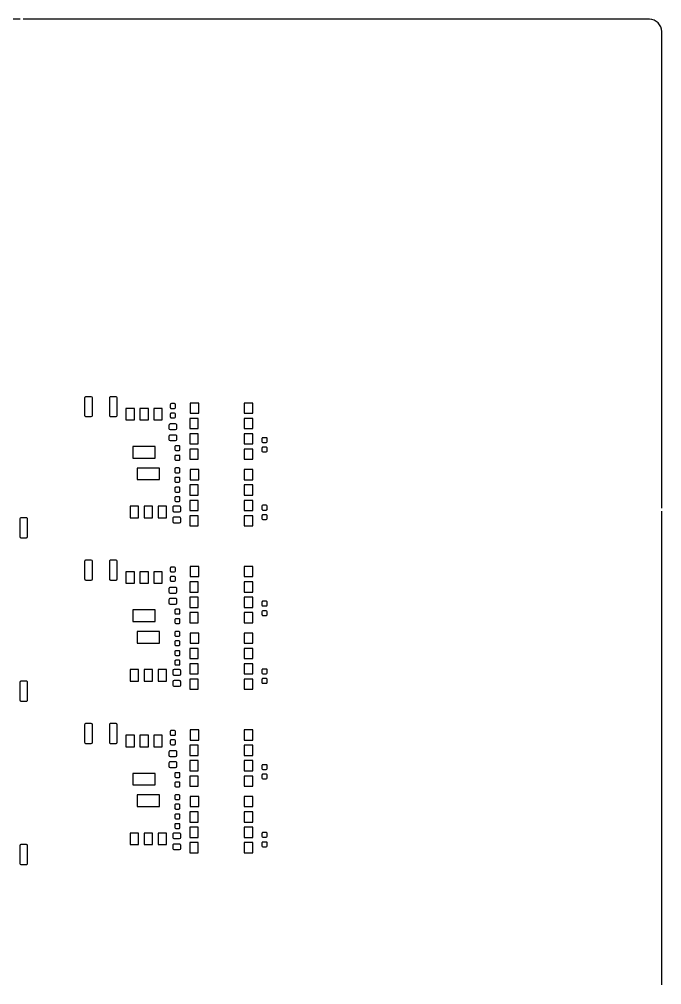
# Model space of a CAD drawing. Extents: x -210 to 210, y -160 to 160.
# Drawn here: x 103.9 to 210, y 0.5 to 160 of the extents above; entities that cross this region are included whole.
import ezdxf

# ---------------------------------------------------------------- set-up
doc = ezdxf.new("R2010")
doc.units = 0
doc.header["$MEASUREMENT"] = 0
doc.layers.get('0').update_dxf_attribs({"linetype": 'CONTINUOUS'})

msp = doc.modelspace()

# ---------------------------------------------------------------- linework, layer by layer
for points in [[(104.000498, 160.000996), (0.4999, 160.000996)], [(122.9, 95.712002), (121.5, 95.712002), (121.5, 95.712002), (121.5, 93.811992), (121.5, 93.811992), (122.9, 93.811992), (122.9, 93.811992), (122.9, 95.712002)], [(125.2, 95.712002), (123.8, 95.712002), (123.8, 95.712002), (123.8, 93.811992), (123.8, 93.811992), (125.2, 93.811992), (125.2, 93.811992), (125.2, 95.712002)], [(127.5, 95.712002), (126.1, 95.712002), (126.1, 95.712002), (126.1, 93.811992), (126.1, 93.811992), (127.5, 93.811992), (127.5, 93.811992), (127.5, 95.712002)], [(133.515, 96.6), (132.09499, 96.6), (132.09499, 96.6), (132.09499, 94.92), (132.09499, 94.92), (133.515, 94.92), (133.515, 94.92), (133.515, 96.6)], [(142.465, 96.6), (141.045, 96.6), (141.045, 96.6), (141.045, 94.92), (141.045, 94.92), (142.465, 94.92), (142.465, 94.92), (142.465, 96.6)], [(133.45499, 94.06), (132.035, 94.06), (132.035, 94.06), (132.035, 92.38), (132.035, 92.38), (133.45499, 92.38), (133.45499, 92.38), (133.45499, 94.06)], [(142.465, 94.06), (141.045, 94.06), (141.045, 94.06), (141.045, 92.38), (141.045, 92.38), (142.465, 92.38), (142.465, 92.38), (142.465, 94.06)], [(133.45499, 91.52), (132.035, 91.52), (132.035, 91.52), (132.035, 89.84), (132.035, 89.84), (133.45499, 89.84), (133.45499, 89.84), (133.45499, 91.52)], [(142.465, 91.52), (141.045, 91.52), (141.045, 91.52), (141.045, 89.84), (141.045, 89.84), (142.465, 89.84), (142.465, 89.84), (142.465, 91.52)], [(126.35, 89.411992), (122.65, 89.411992), (122.65, 89.411992), (122.65, 87.512002), (122.65, 87.512002), (126.35, 87.512002), (126.35, 87.512002), (126.35, 89.411992)], [(133.45499, 88.98), (132.035, 88.98), (132.035, 88.98), (132.035, 87.3), (132.035, 87.3), (133.45499, 87.3), (133.45499, 87.3), (133.45499, 88.98)], [(142.465, 88.98), (141.045, 88.98), (141.045, 88.98), (141.045, 87.3), (141.045, 87.3), (142.465, 87.3), (142.465, 87.3), (142.465, 88.98)], [(127.05, 85.85), (123.35, 85.85), (123.35, 85.85), (123.35, 83.95), (123.35, 83.95), (127.05, 83.95), (127.05, 83.95), (127.05, 85.85)], [(133.515, 85.6), (132.09499, 85.6), (132.09499, 85.6), (132.09499, 83.92), (132.09499, 83.92), (133.515, 83.92), (133.515, 83.92), (133.515, 85.6)], [(142.465, 85.6), (141.045, 85.6), (141.045, 85.6), (141.045, 83.92), (141.045, 83.92), (142.465, 83.92), (142.465, 83.92), (142.465, 85.6)], [(133.45499, 83.06), (132.035, 83.06), (132.035, 83.06), (132.035, 81.38), (132.035, 81.38), (133.45499, 81.38), (133.45499, 81.38), (133.45499, 83.06)], [(142.465, 83.06), (141.045, 83.06), (141.045, 83.06), (141.045, 81.38), (141.045, 81.38), (142.465, 81.38), (142.465, 81.38), (142.465, 83.06)], [(133.45499, 80.519995), (132.035, 80.519995), (132.035, 80.519995), (132.035, 78.84), (132.035, 78.84), (133.45499, 78.84), (133.45499, 78.84), (133.45499, 80.519995)], [(142.465, 80.519995), (141.045, 80.519995), (141.045, 80.519995), (141.045, 78.84), (141.045, 78.84), (142.465, 78.84), (142.465, 78.84), (142.465, 80.519995)], [(123.6, 79.55), (122.2, 79.55), (122.2, 79.55), (122.2, 77.650005), (122.2, 77.650005), (123.6, 77.650005), (123.6, 77.650005), (123.6, 79.55)], [(125.9, 79.55), (124.5, 79.55), (124.5, 79.55), (124.5, 77.650005), (124.5, 77.650005), (125.9, 77.650005), (125.9, 77.650005), (125.9, 79.55)], [(128.19999, 79.55), (126.8, 79.55), (126.8, 79.55), (126.8, 77.650005), (126.8, 77.650005), (128.19999, 77.650005), (128.19999, 77.650005), (128.19999, 79.55)], [(210.001016, 0.5), (210.001016, 78.750498)], [(133.45499, 77.979995), (132.035, 77.979995), (132.035, 77.979995), (132.035, 76.300005), (132.035, 76.300005), (133.45499, 76.300005), (133.45499, 76.300005), (133.45499, 77.979995)], [(142.465, 77.979995), (141.045, 77.979995), (141.045, 77.979995), (141.045, 76.300005), (141.045, 76.300005), (142.465, 76.300005), (142.465, 76.300005), (142.465, 77.979995)], [(122.9, 68.713003), (121.5, 68.713003), (121.5, 68.713003), (121.5, 66.812998), (121.5, 66.812998), (122.9, 66.812998), (122.9, 66.812998), (122.9, 68.713003)], [(125.2, 68.713003), (123.8, 68.713003), (123.8, 68.713003), (123.8, 66.812998), (123.8, 66.812998), (125.2, 66.812998), (125.2, 66.812998), (125.2, 68.713003)], [(127.5, 68.713003), (126.1, 68.713003), (126.1, 68.713003), (126.1, 66.812998), (126.1, 66.812998), (127.5, 66.812998), (127.5, 66.812998), (127.5, 68.713003)], [(133.515, 69.6), (132.09499, 69.6), (132.09499, 69.6), (132.09499, 67.92), (132.09499, 67.92), (133.515, 67.92), (133.515, 67.92), (133.515, 69.6)], [(142.465, 69.6), (141.045, 69.6), (141.045, 69.6), (141.045, 67.92), (141.045, 67.92), (142.465, 67.92), (142.465, 67.92), (142.465, 69.6)], [(133.45499, 67.06), (132.035, 67.06), (132.035, 67.06), (132.035, 65.38), (132.035, 65.38), (133.45499, 65.38), (133.45499, 65.38), (133.45499, 67.06)], [(142.465, 67.06), (141.045, 67.06), (141.045, 67.06), (141.045, 65.38), (141.045, 65.38), (142.465, 65.38), (142.465, 65.38), (142.465, 67.06)], [(133.45499, 64.52), (132.035, 64.52), (132.035, 64.52), (132.035, 62.84), (132.035, 62.84), (133.45499, 62.84), (133.45499, 62.84), (133.45499, 64.52)], [(142.465, 64.52), (141.045, 64.52), (141.045, 64.52), (141.045, 62.84), (141.045, 62.84), (142.465, 62.84), (142.465, 62.84), (142.465, 64.52)], [(126.35, 62.412998), (122.65, 62.412998), (122.65, 62.412998), (122.65, 60.513003), (122.65, 60.513003), (126.35, 60.513003), (126.35, 60.513003), (126.35, 62.412998)], [(133.45499, 61.98), (132.035, 61.98), (132.035, 61.98), (132.035, 60.3), (132.035, 60.3), (133.45499, 60.3), (133.45499, 60.3), (133.45499, 61.98)], [(142.465, 61.98), (141.045, 61.98), (141.045, 61.98), (141.045, 60.3), (141.045, 60.3), (142.465, 60.3), (142.465, 60.3), (142.465, 61.98)], [(127.05, 58.85), (123.35, 58.85), (123.35, 58.85), (123.35, 56.95), (123.35, 56.95), (127.05, 56.95), (127.05, 56.95), (127.05, 58.85)], [(133.515, 58.6), (132.09499, 58.6), (132.09499, 58.6), (132.09499, 56.92), (132.09499, 56.92), (133.515, 56.92), (133.515, 56.92), (133.515, 58.6)], [(142.465, 58.6), (141.045, 58.6), (141.045, 58.6), (141.045, 56.92), (141.045, 56.92), (142.465, 56.92), (142.465, 56.92), (142.465, 58.6)], [(133.45499, 56.06), (132.035, 56.06), (132.035, 56.06), (132.035, 54.38), (132.035, 54.38), (133.45499, 54.38), (133.45499, 54.38), (133.45499, 56.06)], [(142.465, 56.06), (141.045, 56.06), (141.045, 56.06), (141.045, 54.38), (141.045, 54.38), (142.465, 54.38), (142.465, 54.38), (142.465, 56.06)], [(133.45499, 53.52), (132.035, 53.52), (132.035, 53.52), (132.035, 51.84), (132.035, 51.84), (133.45499, 51.84), (133.45499, 51.84), (133.45499, 53.52)], [(142.465, 53.52), (141.045, 53.52), (141.045, 53.52), (141.045, 51.84), (141.045, 51.84), (142.465, 51.84), (142.465, 51.84), (142.465, 53.52)], [(123.6, 52.55), (122.2, 52.55), (122.2, 52.55), (122.2, 50.65), (122.2, 50.65), (123.6, 50.65), (123.6, 50.65), (123.6, 52.55)], [(125.9, 52.55), (124.5, 52.55), (124.5, 52.55), (124.5, 50.65), (124.5, 50.65), (125.9, 50.65), (125.9, 50.65), (125.9, 52.55)], [(128.19999, 52.55), (126.8, 52.55), (126.8, 52.55), (126.8, 50.65), (126.8, 50.65), (128.19999, 50.65), (128.19999, 50.65), (128.19999, 52.55)], [(133.45499, 50.98), (132.035, 50.98), (132.035, 50.98), (132.035, 49.3), (132.035, 49.3), (133.45499, 49.3), (133.45499, 49.3), (133.45499, 50.98)], [(142.465, 50.98), (141.045, 50.98), (141.045, 50.98), (141.045, 49.3), (141.045, 49.3), (142.465, 49.3), (142.465, 49.3), (142.465, 50.98)], [(122.9, 41.712002), (121.5, 41.712002), (121.5, 41.712002), (121.5, 39.812), (121.5, 39.812), (122.9, 39.812), (122.9, 39.812), (122.9, 41.712002)], [(125.2, 41.712002), (123.8, 41.712002), (123.8, 41.712002), (123.8, 39.812), (123.8, 39.812), (125.2, 39.812), (125.2, 39.812), (125.2, 41.712002)], [(127.5, 41.712002), (126.1, 41.712002), (126.1, 41.712002), (126.1, 39.812), (126.1, 39.812), (127.5, 39.812), (127.5, 39.812), (127.5, 41.712002)], [(133.515, 42.6), (132.09499, 42.6), (132.09499, 42.6), (132.09499, 40.92), (132.09499, 40.92), (133.515, 40.92), (133.515, 40.92), (133.515, 42.6)], [(142.465, 42.6), (141.045, 42.6), (141.045, 42.6), (141.045, 40.92), (141.045, 40.92), (142.465, 40.92), (142.465, 40.92), (142.465, 42.6)], [(133.45499, 40.059998), (132.035, 40.059998), (132.035, 40.059998), (132.035, 38.38), (132.035, 38.38), (133.45499, 38.38), (133.45499, 38.38), (133.45499, 40.059998)], [(142.465, 40.059998), (141.045, 40.059998), (141.045, 40.059998), (141.045, 38.38), (141.045, 38.38), (142.465, 38.38), (142.465, 38.38), (142.465, 40.059998)], [(133.45499, 37.52), (132.035, 37.52), (132.035, 37.52), (132.035, 35.84), (132.035, 35.84), (133.45499, 35.84), (133.45499, 35.84), (133.45499, 37.52)], [(142.465, 37.52), (141.045, 37.52), (141.045, 37.52), (141.045, 35.84), (141.045, 35.84), (142.465, 35.84), (142.465, 35.84), (142.465, 37.52)], [(126.35, 35.412), (122.65, 35.412), (122.65, 35.412), (122.65, 33.512), (122.65, 33.512), (126.35, 33.512), (126.35, 33.512), (126.35, 35.412)], [(133.45499, 34.98), (132.035, 34.98), (132.035, 34.98), (132.035, 33.3), (132.035, 33.3), (133.45499, 33.3), (133.45499, 33.3), (133.45499, 34.98)], [(142.465, 34.98), (141.045, 34.98), (141.045, 34.98), (141.045, 33.3), (141.045, 33.3), (142.465, 33.3), (142.465, 33.3), (142.465, 34.98)], [(127.05, 31.85), (123.35, 31.85), (123.35, 31.85), (123.35, 29.95), (123.35, 29.95), (127.05, 29.95), (127.05, 29.95), (127.05, 31.85)], [(133.515, 31.599998), (132.09499, 31.599998), (132.09499, 31.599998), (132.09499, 29.92), (132.09499, 29.92), (133.515, 29.92), (133.515, 29.92), (133.515, 31.599998)], [(142.465, 31.599998), (141.045, 31.599998), (141.045, 31.599998), (141.045, 29.92), (141.045, 29.92), (142.465, 29.92), (142.465, 29.92), (142.465, 31.599998)], [(133.45499, 29.06), (132.035, 29.06), (132.035, 29.06), (132.035, 27.38), (132.035, 27.38), (133.45499, 27.38), (133.45499, 27.38), (133.45499, 29.06)], [(142.465, 29.06), (141.045, 29.06), (141.045, 29.06), (141.045, 27.38), (141.045, 27.38), (142.465, 27.38), (142.465, 27.38), (142.465, 29.06)], [(123.6, 25.55), (122.2, 25.55), (122.2, 25.55), (122.2, 23.65), (122.2, 23.65), (123.6, 23.65), (123.6, 23.65), (123.6, 25.55)], [(125.9, 25.55), (124.5, 25.55), (124.5, 25.55), (124.5, 23.65), (124.5, 23.65), (125.9, 23.65), (125.9, 23.65), (125.9, 25.55)], [(128.19999, 25.55), (126.8, 25.55), (126.8, 25.55), (126.8, 23.65), (126.8, 23.65), (128.19999, 23.65), (128.19999, 23.65), (128.19999, 25.55)], [(133.45499, 26.52), (132.035, 26.52), (132.035, 26.52), (132.035, 24.84), (132.035, 24.84), (133.45499, 24.84), (133.45499, 24.84), (133.45499, 26.52)], [(142.465, 26.52), (141.045, 26.52), (141.045, 26.52), (141.045, 24.84), (141.045, 24.84), (142.465, 24.84), (142.465, 24.84), (142.465, 26.52)], [(133.45499, 23.98), (132.035, 23.98), (132.035, 23.98), (132.035, 22.3), (132.035, 22.3), (133.45499, 22.3), (133.45499, 22.3), (133.45499, 23.98)], [(142.465, 23.98), (141.045, 23.98), (141.045, 23.98), (141.045, 22.3), (141.045, 22.3), (142.465, 22.3), (142.465, 22.3), (142.465, 23.98)]]:
    msp.add_lwpolyline(points)
for points in [[(210.001016, 79.250498), (210.001016, 158.001006), (210.001016, 158.001006, 0.414214), (208.000996, 160.000996), (208.000996, 160.000996), (104.500498, 160.000996)], [(115.975, 97.45, 0.413471), (115.775, 97.65), (115.775, 97.65), (114.873994, 97.65), (114.873994, 97.65, 0.41493), (114.674004, 97.45), (114.674004, 97.45), (114.674004, 94.55), (114.674004, 94.55, 0.41493), (114.873994, 94.35), (114.873994, 94.35), (115.775, 94.35), (115.775, 94.35, 0.413471), (115.975, 94.55), (115.975, 94.55), (115.975, 97.45)], [(120.075, 97.45, 0.413485), (119.875, 97.65), (119.875, 97.65), (118.974004, 97.65), (118.974004, 97.65, 0.414944), (118.773994, 97.45), (118.773994, 97.45), (118.773994, 94.55), (118.773994, 94.55, 0.414944), (118.974004, 94.35), (118.974004, 94.35), (119.875, 94.35), (119.875, 94.35, 0.413485), (120.075, 94.55), (120.075, 94.55), (120.075, 97.45)], [(129.675, 96.325, 0.414067), (129.5, 96.5), (129.5, 96.5), (128.99999, 96.5), (128.99999, 96.5, 0.414361), (128.82499, 96.325), (128.82499, 96.325), (128.82499, 95.875), (128.82499, 95.875, 0.414361), (128.99999, 95.7), (128.99999, 95.7), (129.5, 95.7), (129.5, 95.7, 0.414067), (129.675, 95.875), (129.675, 95.875), (129.675, 96.325)], [(129.675, 94.775, 0.414067), (129.5, 94.95), (129.5, 94.95), (128.99999, 94.95), (128.99999, 94.95, 0.414361), (128.82499, 94.775), (128.82499, 94.775), (128.82499, 94.325), (128.82499, 94.325, 0.414361), (128.99999, 94.15), (128.99999, 94.15), (129.5, 94.15), (129.5, 94.15, 0.41405), (129.675, 94.325), (129.675, 94.325), (129.675, 94.775)], [(129.89999, 92.937998, 0.414786), (129.70001, 93.137998), (129.70001, 93.137998), (128.8, 93.137998), (128.8, 93.137998, 0.414944), (128.6, 92.937998), (128.6, 92.937998), (128.6, 92.412998), (128.6, 92.412998, 0.393115), (128.785996, 92.214004), (128.785996, 92.214004), (128.8, 92.212998), (128.8, 92.212998), (129.70001, 92.212998), (129.70001, 92.212998), (129.713994, 92.214004), (129.713994, 92.214004, 0.392965), (129.89999, 92.412998), (129.89999, 92.412998), (129.89999, 92.937998)], [(129.89999, 91.112002, 0.414772), (129.70001, 91.312002), (129.70001, 91.312002), (128.8, 91.312002), (128.8, 91.312002, 0.41493), (128.6, 91.112002), (128.6, 91.112002), (128.6, 90.587002), (128.6, 90.587002, 0.393129), (128.785996, 90.387998), (128.785996, 90.387998), (128.8, 90.387002), (128.8, 90.387002), (129.70001, 90.387002), (129.70001, 90.387002), (129.713994, 90.387998), (129.713994, 90.387998, 0.392966), (129.89999, 90.587002), (129.89999, 90.587002), (129.89999, 91.112002)], [(130.42501, 89.375, 0.415207), (130.275, 89.525), (130.275, 89.525), (129.72499, 89.525), (129.72499, 89.525, 0.415169), (129.575, 89.375), (129.575, 89.375), (129.575, 88.9), (129.575, 88.9, 0.413224), (129.72499, 88.75), (129.72499, 88.75), (130.275, 88.75), (130.275, 88.75, 0.413224), (130.42501, 88.9), (130.42501, 88.9), (130.42501, 89.375)], [(144.825, 90.725, 0.415207), (144.675, 90.875), (144.675, 90.875), (144.125, 90.875), (144.125, 90.875, 0.415207), (143.975, 90.725), (143.975, 90.725), (143.975, 90.25), (143.975, 90.25, 0.413243), (144.125, 90.1), (144.125, 90.1), (144.675, 90.1), (144.675, 90.1, 0.413243), (144.825, 90.25), (144.825, 90.25), (144.825, 90.725)], [(130.42501, 87.801006, 0.413224), (130.275, 87.950996), (130.275, 87.950996), (129.72499, 87.950996), (129.72499, 87.950996, 0.413224), (129.575, 87.801006), (129.575, 87.801006), (129.575, 87.325996), (129.575, 87.325996, 0.41515), (129.72499, 87.176006), (129.72499, 87.176006), (130.275, 87.176006), (130.275, 87.176006, 0.415188), (130.42501, 87.325996), (130.42501, 87.325996), (130.42501, 87.801006)], [(144.825, 89.15, 0.415207), (144.675, 89.3), (144.675, 89.3), (144.125, 89.3), (144.125, 89.3, 0.415207), (143.975, 89.15), (143.975, 89.15), (143.975, 88.675), (143.975, 88.675, 0.413224), (144.125, 88.525), (144.125, 88.525), (144.675, 88.525), (144.675, 88.525, 0.413224), (144.825, 88.675), (144.825, 88.675), (144.825, 89.15)], [(130.42501, 85.7, 0.414214), (130.25001, 85.875), (130.25001, 85.875), (129.75, 85.875), (129.75, 85.875, 0.414214), (129.575, 85.7), (129.575, 85.7), (129.575, 85.25), (129.575, 85.25, 0.414214), (129.75, 85.075), (129.75, 85.075), (130.25001, 85.075), (130.25001, 85.075, 0.414214), (130.42501, 85.25), (130.42501, 85.25), (130.42501, 85.7)], [(130.42501, 84.15, 0.414214), (130.25001, 84.325), (130.25001, 84.325), (129.75, 84.325), (129.75, 84.325, 0.414214), (129.575, 84.15), (129.575, 84.15), (129.575, 83.7), (129.575, 83.7, 0.414214), (129.75, 83.525), (129.75, 83.525), (130.25001, 83.525), (130.25001, 83.525, 0.414214), (130.42501, 83.7), (130.42501, 83.7), (130.42501, 84.15)], [(130.42501, 82.525, 0.415207), (130.275, 82.675), (130.275, 82.675), (129.72499, 82.675), (129.72499, 82.675, 0.415169), (129.575, 82.525), (129.575, 82.525), (129.575, 82.05), (129.575, 82.05, 0.413243), (129.72499, 81.9), (129.72499, 81.9), (130.275, 81.9), (130.275, 81.9, 0.413243), (130.42501, 82.05), (130.42501, 82.05), (130.42501, 82.525)], [(130.42501, 80.95, 0.415207), (130.275, 81.1), (130.275, 81.1), (129.72499, 81.1), (129.72499, 81.1, 0.415169), (129.575, 80.95), (129.575, 80.95), (129.575, 80.475005), (129.575, 80.475005, 0.413243), (129.72499, 80.325), (129.72499, 80.325), (130.275, 80.325), (130.275, 80.325, 0.413243), (130.42501, 80.475005), (130.42501, 80.475005), (130.42501, 80.95)], [(130.55, 79.361997, 0.414958), (130.34999, 79.562002), (130.34999, 79.562002), (129.44999, 79.562002), (129.44999, 79.562002, 0.41493), (129.25001, 79.361997), (129.25001, 79.361997), (129.25001, 78.837002), (129.25001, 78.837002, 0.393136), (129.436006, 78.638003), (129.436006, 78.638003), (129.44999, 78.636997), (129.44999, 78.636997), (130.34999, 78.636997), (130.34999, 78.636997), (130.364004, 78.638003), (130.364004, 78.638003, 0.393122), (130.55, 78.837002), (130.55, 78.837002), (130.55, 79.361997)], [(144.825, 79.550996, 0.413243), (144.675, 79.701001), (144.675, 79.701001), (144.125, 79.701001), (144.125, 79.701001, 0.413243), (143.975, 79.550996), (143.975, 79.550996), (143.975, 79.076001), (143.975, 79.076001, 0.415207), (144.125, 78.925996), (144.125, 78.925996), (144.675, 78.925996), (144.675, 78.925996, 0.415207), (144.825, 79.076001), (144.825, 79.076001), (144.825, 79.550996)], [(105.25, 77.45, 0.414958), (105.05, 77.650005), (105.05, 77.650005), (104.148994, 77.650005), (104.148994, 77.650005, 0.413471), (103.949004, 77.45), (103.949004, 77.45), (103.949004, 74.550005), (103.949004, 74.550005, 0.413485), (104.148994, 74.35), (104.148994, 74.35), (105.05, 74.35), (105.05, 74.35, 0.414958), (105.25, 74.550005), (105.25, 74.550005), (105.25, 77.45)], [(130.55, 77.537998, 0.414958), (130.34999, 77.738003), (130.34999, 77.738003), (129.44999, 77.738003), (129.44999, 77.738003, 0.41493), (129.25001, 77.537998), (129.25001, 77.537998), (129.25001, 77.013003), (129.25001, 77.013003, 0.393136), (129.436006, 76.814004), (129.436006, 76.814004), (129.44999, 76.812998), (129.44999, 76.812998), (130.34999, 76.812998), (130.34999, 76.812998), (130.364004, 76.814004), (130.364004, 76.814004, 0.393122), (130.55, 77.013003), (130.55, 77.013003), (130.55, 77.537998)], [(144.825, 77.974995, 0.415207), (144.675, 78.125), (144.675, 78.125), (144.125, 78.125), (144.125, 78.125, 0.415207), (143.975, 77.974995), (143.975, 77.974995), (143.975, 77.5), (143.975, 77.5, 0.413224), (144.125, 77.35), (144.125, 77.35), (144.675, 77.35), (144.675, 77.35, 0.413224), (144.825, 77.5), (144.825, 77.5), (144.825, 77.974995)], [(115.975, 70.45, 0.413471), (115.775, 70.649995), (115.775, 70.649995), (114.873994, 70.649995), (114.873994, 70.649995, 0.41493), (114.674004, 70.45), (114.674004, 70.45), (114.674004, 67.550005), (114.674004, 67.550005, 0.414944), (114.873994, 67.35), (114.873994, 67.35), (115.775, 67.35), (115.775, 67.35, 0.413485), (115.975, 67.550005), (115.975, 67.550005), (115.975, 70.45)], [(120.075, 70.45, 0.413485), (119.875, 70.649995), (119.875, 70.649995), (118.974004, 70.649995), (118.974004, 70.649995, 0.414944), (118.773994, 70.45), (118.773994, 70.45), (118.773994, 67.550005), (118.773994, 67.550005, 0.414958), (118.974004, 67.35), (118.974004, 67.35), (119.875, 67.35), (119.875, 67.35, 0.4135), (120.075, 67.550005), (120.075, 67.550005), (120.075, 70.45)], [(129.675, 69.325, 0.414058), (129.5, 69.5), (129.5, 69.5), (128.99999, 69.5), (128.99999, 69.5, 0.414369), (128.82499, 69.325), (128.82499, 69.325), (128.82499, 68.875), (128.82499, 68.875, 0.414369), (128.99999, 68.7), (128.99999, 68.7), (129.5, 68.7), (129.5, 68.7, 0.414058), (129.675, 68.875), (129.675, 68.875), (129.675, 69.325)], [(129.675, 67.774995, 0.414075), (129.5, 67.950005), (129.5, 67.950005), (128.99999, 67.950005), (128.99999, 67.950005, 0.414369), (128.82499, 67.774995), (128.82499, 67.774995), (128.82499, 67.325005), (128.82499, 67.325005, 0.414369), (128.99999, 67.149995), (128.99999, 67.149995), (129.5, 67.149995), (129.5, 67.149995, 0.414075), (129.675, 67.325005), (129.675, 67.325005), (129.675, 67.774995)], [(129.89999, 65.936997, 0.414779), (129.70001, 66.137002), (129.70001, 66.137002), (128.8, 66.137002), (128.8, 66.137002, 0.414944), (128.6, 65.936997), (128.6, 65.936997), (128.6, 65.412002), (128.6, 65.412002, 0.393122), (128.785996, 65.213003), (128.785996, 65.213003), (128.8, 65.211997), (128.8, 65.211997), (129.70001, 65.211997), (129.70001, 65.211997), (129.713994, 65.213003), (129.713994, 65.213003, 0.392965), (129.89999, 65.412002), (129.89999, 65.412002), (129.89999, 65.936997)], [(129.89999, 64.112998, 0.414779), (129.70001, 64.313003), (129.70001, 64.313003), (128.8, 64.313003), (128.8, 64.313003, 0.414944), (128.6, 64.112998), (128.6, 64.112998), (128.6, 63.588003), (128.6, 63.588003, 0.393122), (128.785996, 63.389004), (128.785996, 63.389004), (128.8, 63.387998), (128.8, 63.387998), (129.70001, 63.387998), (129.70001, 63.387998), (129.713994, 63.389004), (129.713994, 63.389004, 0.392979), (129.89999, 63.588003), (129.89999, 63.588003), (129.89999, 64.112998)], [(144.825, 63.7, 0.415198), (144.675, 63.85), (144.675, 63.85), (144.125, 63.85), (144.125, 63.85, 0.415198), (143.975, 63.7), (143.975, 63.7), (143.975, 63.225), (143.975, 63.225, 0.413234), (144.125, 63.075), (144.125, 63.075), (144.675, 63.075), (144.675, 63.075, 0.413234), (144.825, 63.225), (144.825, 63.225), (144.825, 63.7)], [(130.42501, 62.375, 0.415198), (130.275, 62.524995), (130.275, 62.524995), (129.72499, 62.524995), (129.72499, 62.524995, 0.415159), (129.575, 62.375), (129.575, 62.375), (129.575, 61.9), (129.575, 61.9, 0.413233), (129.72499, 61.75), (129.72499, 61.75), (130.275, 61.75), (130.275, 61.75, 0.413234), (130.42501, 61.9), (130.42501, 61.9), (130.42501, 62.375)], [(144.825, 62.126001, 0.413233), (144.675, 62.275996), (144.675, 62.275996), (144.125, 62.275996), (144.125, 62.275996, 0.413233), (143.975, 62.126001), (143.975, 62.126001), (143.975, 61.651001), (143.975, 61.651001, 0.415207), (144.125, 61.501001), (144.125, 61.501001), (144.675, 61.501001), (144.675, 61.501001, 0.415207), (144.825, 61.651001), (144.825, 61.651001), (144.825, 62.126001)], [(130.42501, 60.8, 0.415198), (130.275, 60.95), (130.275, 60.95), (129.72499, 60.95), (129.72499, 60.95, 0.415159), (129.575, 60.8), (129.575, 60.8), (129.575, 60.325), (129.575, 60.325, 0.413233), (129.72499, 60.175), (129.72499, 60.175), (130.275, 60.175), (130.275, 60.175, 0.413234), (130.42501, 60.325), (130.42501, 60.325), (130.42501, 60.8)], [(130.42501, 58.7, 0.414214), (130.25001, 58.875), (130.25001, 58.875), (129.75, 58.875), (129.75, 58.875, 0.414214), (129.575, 58.7), (129.575, 58.7), (129.575, 58.25), (129.575, 58.25, 0.414214), (129.75, 58.075), (129.75, 58.075), (130.25001, 58.075), (130.25001, 58.075, 0.414214), (130.42501, 58.25), (130.42501, 58.25), (130.42501, 58.7)], [(130.42501, 57.15, 0.414214), (130.25001, 57.325), (130.25001, 57.325), (129.75, 57.325), (129.75, 57.325, 0.414214), (129.575, 57.15), (129.575, 57.15), (129.575, 56.7), (129.575, 56.7, 0.414214), (129.75, 56.525), (129.75, 56.525), (130.25001, 56.525), (130.25001, 56.525, 0.414214), (130.42501, 56.7), (130.42501, 56.7), (130.42501, 57.15)], [(130.42501, 55.525, 0.415198), (130.275, 55.675), (130.275, 55.675), (129.72499, 55.675), (129.72499, 55.675, 0.415159), (129.575, 55.525), (129.575, 55.525), (129.575, 55.05), (129.575, 55.05, 0.413233), (129.72499, 54.9), (129.72499, 54.9), (130.275, 54.9), (130.275, 54.9, 0.413234), (130.42501, 55.05), (130.42501, 55.05), (130.42501, 55.525)], [(130.42501, 53.95, 0.415198), (130.275, 54.1), (130.275, 54.1), (129.72499, 54.1), (129.72499, 54.1, 0.415159), (129.575, 53.95), (129.575, 53.95), (129.575, 53.475), (129.575, 53.475, 0.413233), (129.72499, 53.325), (129.72499, 53.325), (130.275, 53.325), (130.275, 53.325, 0.413234), (130.42501, 53.475), (130.42501, 53.475), (130.42501, 53.95)], [(144.825, 52.5, 0.415207), (144.675, 52.65), (144.675, 52.65), (144.125, 52.65), (144.125, 52.65, 0.415207), (143.975, 52.5), (143.975, 52.5), (143.975, 52.025), (143.975, 52.025, 0.413234), (144.125, 51.875), (144.125, 51.875), (144.675, 51.875), (144.675, 51.875, 0.413234), (144.825, 52.025), (144.825, 52.025), (144.825, 52.5)], [(130.55, 52.361997, 0.414951), (130.34999, 52.561997), (130.34999, 52.561997), (129.44999, 52.561997), (129.44999, 52.561997, 0.414923), (129.25001, 52.361997), (129.25001, 52.361997), (129.25001, 51.837002), (129.25001, 51.837002, 0.393136), (129.436006, 51.637998), (129.436006, 51.637998), (129.44999, 51.637002), (129.44999, 51.637002), (130.34999, 51.637002), (130.34999, 51.637002), (130.364004, 51.637998), (130.364004, 51.637998, 0.393122), (130.55, 51.837002), (130.55, 51.837002), (130.55, 52.361997)], [(144.825, 50.925, 0.415198), (144.675, 51.075), (144.675, 51.075), (144.125, 51.075), (144.125, 51.075, 0.415198), (143.975, 50.925), (143.975, 50.925), (143.975, 50.45), (143.975, 50.45, 0.413234), (144.125, 50.3), (144.125, 50.3), (144.675, 50.3), (144.675, 50.3, 0.413234), (144.825, 50.45), (144.825, 50.45), (144.825, 50.925)], [(105.25, 50.45, 0.414951), (105.05, 50.65), (105.05, 50.65), (104.148994, 50.65), (104.148994, 50.65, 0.413478), (103.949004, 50.45), (103.949004, 50.45), (103.949004, 47.55), (103.949004, 47.55, 0.413478), (104.148994, 47.35), (104.148994, 47.35), (105.05, 47.35), (105.05, 47.35, 0.414951), (105.25, 47.55), (105.25, 47.55), (105.25, 50.45)], [(130.55, 50.537002, 0.414951), (130.34999, 50.737002), (130.34999, 50.737002), (129.44999, 50.737002), (129.44999, 50.737002, 0.414923), (129.25001, 50.537002), (129.25001, 50.537002), (129.25001, 50.012002), (129.25001, 50.012002, 0.393136), (129.436006, 49.812998), (129.436006, 49.812998), (129.44999, 49.812002), (129.44999, 49.812002), (130.34999, 49.812002), (130.34999, 49.812002), (130.364004, 49.812998), (130.364004, 49.812998, 0.393122), (130.55, 50.012002), (130.55, 50.012002), (130.55, 50.537002)], [(115.975, 43.45, 0.413471), (115.775, 43.65), (115.775, 43.65), (114.873994, 43.65), (114.873994, 43.65, 0.414937), (114.674004, 43.45), (114.674004, 43.45), (114.674004, 40.55), (114.674004, 40.55, 0.414937), (114.873994, 40.350002), (114.873994, 40.350002), (115.775, 40.350002), (115.775, 40.350002, 0.413475), (115.975, 40.55), (115.975, 40.55), (115.975, 43.45)], [(120.075, 43.45, 0.413485), (119.875, 43.65), (119.875, 43.65), (118.974004, 43.65), (118.974004, 43.65, 0.414951), (118.773994, 43.45), (118.773994, 43.45), (118.773994, 40.55), (118.773994, 40.55, 0.414951), (118.974004, 40.350002), (118.974004, 40.350002), (119.875, 40.350002), (119.875, 40.350002, 0.413489), (120.075, 40.55), (120.075, 40.55), (120.075, 43.45)], [(129.675, 42.325, 0.414067), (129.5, 42.5), (129.5, 42.5), (128.99999, 42.5), (128.99999, 42.5, 0.414361), (128.82499, 42.325), (128.82499, 42.325), (128.82499, 41.875), (128.82499, 41.875, 0.414361), (128.99999, 41.7), (128.99999, 41.7), (129.5, 41.7), (129.5, 41.7, 0.414067), (129.675, 41.875), (129.675, 41.875), (129.675, 42.325)], [(129.675, 40.775, 0.414062), (129.5, 40.95), (129.5, 40.95), (128.99999, 40.95), (128.99999, 40.95, 0.414361), (128.82499, 40.775), (128.82499, 40.775), (128.82499, 40.325), (128.82499, 40.325, 0.414365), (128.99999, 40.150002), (128.99999, 40.150002), (129.5, 40.150002), (129.5, 40.150002, 0.414067), (129.675, 40.325), (129.675, 40.325), (129.675, 40.775)], [(129.89999, 38.937, 0.414779), (129.70001, 39.137), (129.70001, 39.137), (128.8, 39.137), (128.8, 39.137, 0.414937), (128.6, 38.937), (128.6, 38.937), (128.6, 38.412002), (128.6, 38.412002, 0.393122), (128.785996, 38.213), (128.785996, 38.213), (128.8, 38.212002), (128.8, 38.212002), (129.70001, 38.212002), (129.70001, 38.212002), (129.713994, 38.213), (129.713994, 38.213, 0.392969), (129.89999, 38.412002), (129.89999, 38.412002), (129.89999, 38.937)], [(129.89999, 37.112002, 0.414776), (129.70001, 37.312002), (129.70001, 37.312002), (128.8, 37.312002), (128.8, 37.312002, 0.414937), (128.6, 37.112002), (128.6, 37.112002), (128.6, 36.587), (128.6, 36.587, 0.393115), (128.785996, 36.387998), (128.785996, 36.387998), (128.8, 36.387), (128.8, 36.387), (129.70001, 36.387), (129.70001, 36.387), (129.713994, 36.387998), (129.713994, 36.387998, 0.392966), (129.89999, 36.587), (129.89999, 36.587), (129.89999, 37.112002)], [(144.825, 36.7, 0.415198), (144.675, 36.850002), (144.675, 36.850002), (144.125, 36.850002), (144.125, 36.850002, 0.415198), (143.975, 36.7), (143.975, 36.7), (143.975, 36.224998), (143.975, 36.224998, 0.413229), (144.125, 36.075), (144.125, 36.075), (144.675, 36.075), (144.675, 36.075, 0.413229), (144.825, 36.224998), (144.825, 36.224998), (144.825, 36.7)], [(130.42501, 35.375, 0.415198), (130.275, 35.525002), (130.275, 35.525002), (129.72499, 35.525002), (129.72499, 35.525002, 0.415159), (129.575, 35.375), (129.575, 35.375), (129.575, 34.899998), (129.575, 34.899998, 0.413229), (129.72499, 34.75), (129.72499, 34.75), (130.275, 34.75), (130.275, 34.75, 0.413229), (130.42501, 34.899998), (130.42501, 34.899998), (130.42501, 35.375)], [(144.825, 35.124998, 0.415202), (144.675, 35.275), (144.675, 35.275), (144.125, 35.275), (144.125, 35.275, 0.415202), (143.975, 35.124998), (143.975, 35.124998), (143.975, 34.650002), (143.975, 34.650002, 0.413234), (144.125, 34.5), (144.125, 34.5), (144.675, 34.5), (144.675, 34.5, 0.413234), (144.825, 34.650002), (144.825, 34.650002), (144.825, 35.124998)], [(130.42501, 33.799998, 0.415202), (130.275, 33.95), (130.275, 33.95), (129.72499, 33.95), (129.72499, 33.95, 0.415164), (129.575, 33.799998), (129.575, 33.799998), (129.575, 33.325002), (129.575, 33.325002, 0.413233), (129.72499, 33.175), (129.72499, 33.175), (130.275, 33.175), (130.275, 33.175, 0.413234), (130.42501, 33.325002), (130.42501, 33.325002), (130.42501, 33.799998)], [(130.42501, 31.7, 0.414214), (130.25001, 31.875), (130.25001, 31.875), (129.75, 31.875), (129.75, 31.875, 0.414214), (129.575, 31.7), (129.575, 31.7), (129.575, 31.25), (129.575, 31.25, 0.414214), (129.75, 31.075), (129.75, 31.075), (130.25001, 31.075), (130.25001, 31.075, 0.414214), (130.42501, 31.25), (130.42501, 31.25), (130.42501, 31.7)], [(130.42501, 30.15, 0.414214), (130.25001, 30.325), (130.25001, 30.325), (129.75, 30.325), (129.75, 30.325, 0.414214), (129.575, 30.15), (129.575, 30.15), (129.575, 29.7), (129.575, 29.7, 0.414214), (129.75, 29.525), (129.75, 29.525), (130.25001, 29.525), (130.25001, 29.525, 0.414214), (130.42501, 29.7), (130.42501, 29.7), (130.42501, 30.15)], [(130.42501, 28.525, 0.415198), (130.275, 28.675), (130.275, 28.675), (129.72499, 28.675), (129.72499, 28.675, 0.415159), (129.575, 28.525), (129.575, 28.525), (129.575, 28.05), (129.575, 28.05, 0.413233), (129.72499, 27.9), (129.72499, 27.9), (130.275, 27.9), (130.275, 27.9, 0.413234), (130.42501, 28.05), (130.42501, 28.05), (130.42501, 28.525)], [(130.55, 25.362, 0.414951), (130.34999, 25.562), (130.34999, 25.562), (129.44999, 25.562), (129.44999, 25.562, 0.414923), (129.25001, 25.362), (129.25001, 25.362), (129.25001, 24.837), (129.25001, 24.837, 0.393133), (129.436006, 24.637998), (129.436006, 24.637998), (129.44999, 24.637), (129.44999, 24.637), (130.34999, 24.637), (130.34999, 24.637), (130.364004, 24.637998), (130.364004, 24.637998, 0.393119), (130.55, 24.837), (130.55, 24.837), (130.55, 25.362)], [(130.42501, 26.95, 0.415198), (130.275, 27.1), (130.275, 27.1), (129.72499, 27.1), (129.72499, 27.1, 0.415159), (129.575, 26.95), (129.575, 26.95), (129.575, 26.475), (129.575, 26.475, 0.413229), (129.72499, 26.325), (129.72499, 26.325), (130.275, 26.325), (130.275, 26.325, 0.413229), (130.42501, 26.475), (130.42501, 26.475), (130.42501, 26.95)], [(144.825, 25.5, 0.415198), (144.675, 25.65), (144.675, 25.65), (144.125, 25.65), (144.125, 25.65, 0.415198), (143.975, 25.5), (143.975, 25.5), (143.975, 25.025), (143.975, 25.025, 0.413229), (144.125, 24.875), (144.125, 24.875), (144.675, 24.875), (144.675, 24.875, 0.413229), (144.825, 25.025), (144.825, 25.025), (144.825, 25.5)], [(144.825, 23.925, 0.415202), (144.675, 24.075), (144.675, 24.075), (144.125, 24.075), (144.125, 24.075, 0.415202), (143.975, 23.925), (143.975, 23.925), (143.975, 23.45), (143.975, 23.45, 0.413234), (144.125, 23.3), (144.125, 23.3), (144.675, 23.3), (144.675, 23.3, 0.413234), (144.825, 23.45), (144.825, 23.45), (144.825, 23.925)], [(105.25, 23.45, 0.414951), (105.05, 23.65), (105.05, 23.65), (104.148994, 23.65), (104.148994, 23.65, 0.413478), (103.949004, 23.45), (103.949004, 23.45), (103.949004, 20.55), (103.949004, 20.55, 0.413475), (104.148994, 20.35), (104.148994, 20.35), (105.05, 20.35), (105.05, 20.35, 0.414951), (105.25, 20.55), (105.25, 20.55), (105.25, 23.45)], [(130.55, 23.537, 0.414955), (130.34999, 23.737), (130.34999, 23.737), (129.44999, 23.737), (129.44999, 23.737, 0.414926), (129.25001, 23.537), (129.25001, 23.537), (129.25001, 23.012), (129.25001, 23.012, 0.393132), (129.436006, 22.813), (129.436006, 22.813), (129.44999, 22.812), (129.44999, 22.812), (130.34999, 22.812), (130.34999, 22.812), (130.364004, 22.813), (130.364004, 22.813, 0.393118), (130.55, 23.012), (130.55, 23.012), (130.55, 23.537)]]:
    msp.add_lwpolyline(points, format="xyb")

doc.saveas('drawing.dxf')
